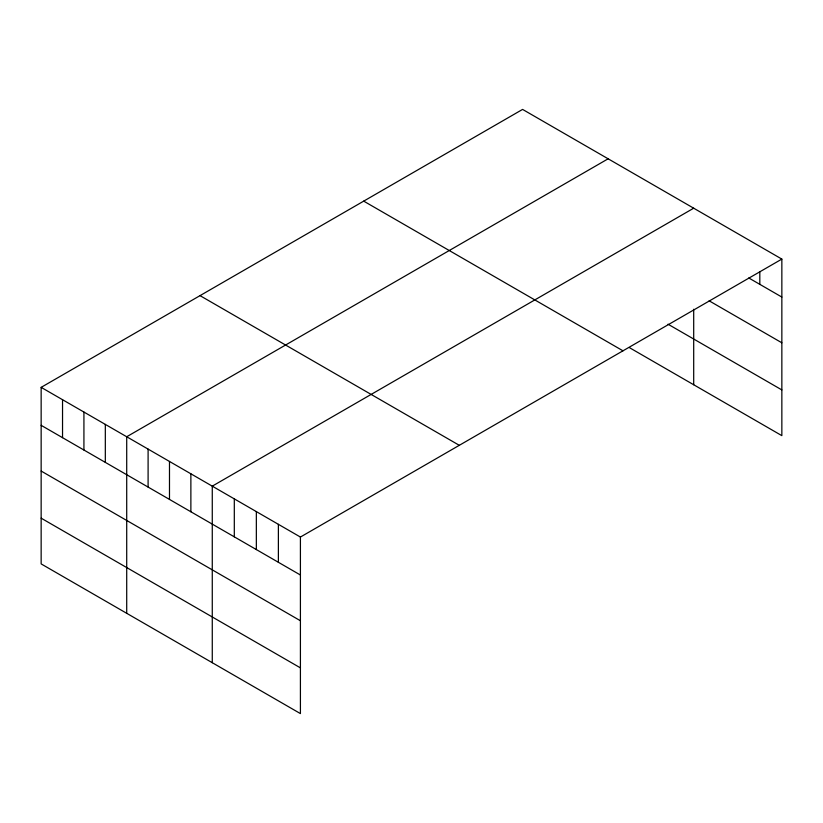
<?xml version="1.0" encoding="UTF-8"?>
<svg xmlns="http://www.w3.org/2000/svg" width="823" height="823" viewBox="0 0 823 823"><rect width="100%" height="100%" fill="white"/><g stroke="black" fill="none" stroke-linecap="round" stroke-linejoin="round"><path stroke-width="1.23" d="M781.85 259.091L300.416 537.049L300.416 713.592L41.15 563.909L41.15 387.355L522.584 109.408L781.85 259.091L781.85 435.645L629.533 347.707M608.135 158.798L126.711 436.756L126.711 613.3M693.696 208.198L212.272 486.146L212.272 662.7M748.796 277.979L781.85 297.062M709.128 300.806L781.85 342.79M668.029 324.2L781.85 389.917M363.704 201.131L622.98 350.814M200.02 295.632L459.296 445.315M41.15 387.355L300.416 537.049M41.15 425.326L300.416 575.01M41.15 471.054L300.416 620.748M41.15 518.171L300.416 667.865M759.814 271.683L759.814 284.336M693.696 309.263L693.696 384.752M278.38 524.323L278.38 562.294M256.344 511.597L256.344 549.569M234.308 498.872L234.308 536.843M190.874 473.801L190.874 511.772M169.487 461.456L169.487 499.417M148.099 449.101L148.099 487.072M105.323 424.401L105.323 462.372M83.925 412.056L83.925 450.027M62.538 399.7L62.538 437.671"/></g></svg>
